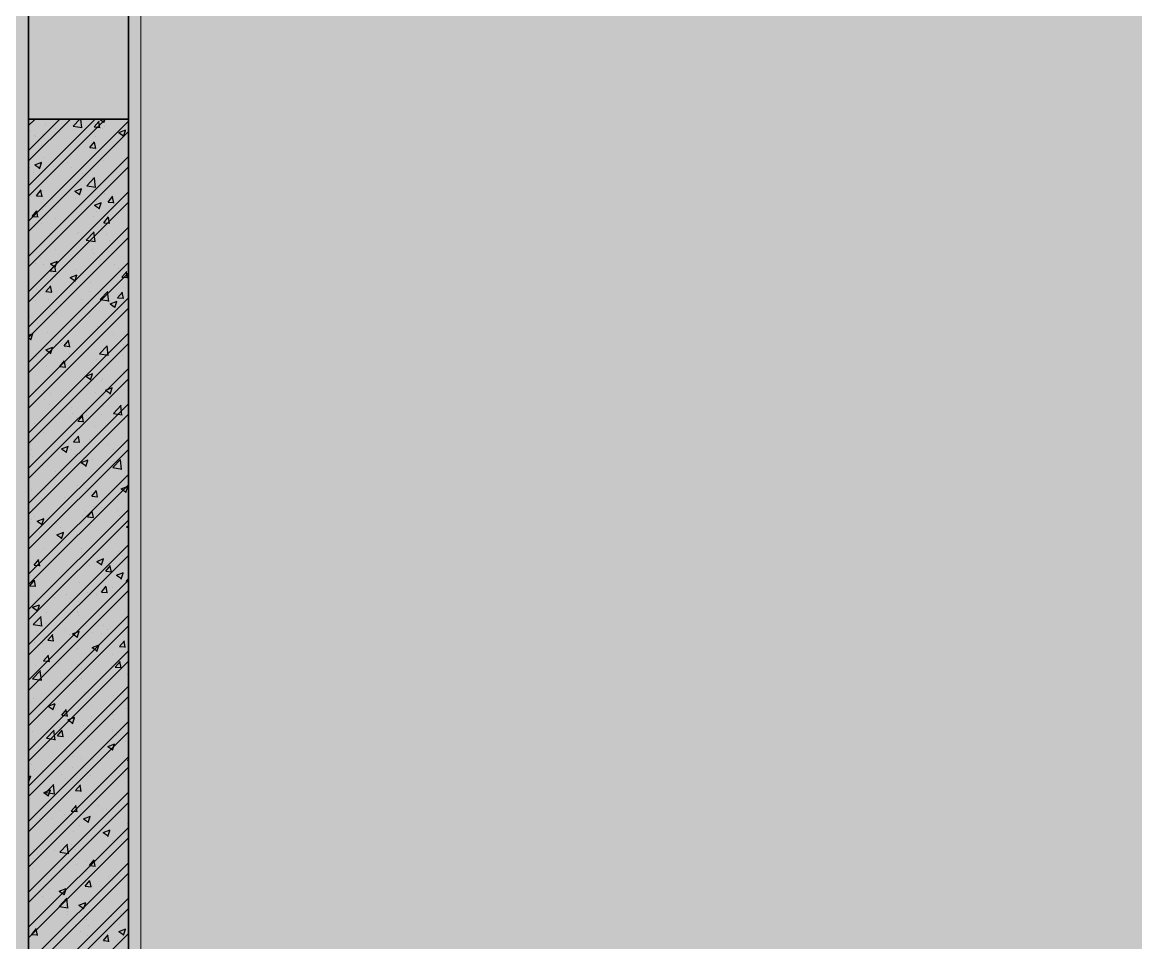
# Model space of a CAD drawing. Header units: inches. Extents: x 143994 to 247866, y 243815 to 272761.
# Drawn here: x 237526 to 239756, y 253077 to 254920 of the extents above; entities that cross this region are included whole.
import ezdxf

# ---------------------------------------------------------------- set-up
doc = ezdxf.new("R2010")
doc.units = ezdxf.units.IN
doc.header["$LTSCALE"] = 1000
doc.header["$MEASUREMENT"] = 0
doc.layers.get('DEFPOINTS').update_dxf_attribs({"color": 62})
for name, color, linetype in [('0-建筑1F', 127, 'Continuous'), ('0-建筑2F', 127, 'Continuous'), ('PUB_HATCH', 8, 'Continuous')]:
    doc.layers.add(name, color=color, linetype=linetype)
doc.layers.add('A-Wall', color=254, linetype='Continuous', lineweight=35)
doc.layers.add('W-保温层', color=8, linetype='Continuous', lineweight=13)

# ---------------------------------------------------------------- blocks, each defined once
blk = doc.blocks.new('144')
at = {"layer": 'A-Wall', "color": 127}
for p, q in [((652986.9, -378610.3), (652986.9, -390150.3)), ((653186.9, -390150.3), (653186.9, -378610.3)), ((652986.9, -385430.3), (653186.9, -385430.3))]:
    blk.add_line(p, q, dxfattribs=at)
at = {"layer": 'PUB_HATCH', "color": 127, "linetype": 'Continuous'}
for p, q in [((652986.9, -385493.3), (653049.9, -385430.3)), ((652986.9, -385564), (653120.6, -385430.3)), ((652986.9, -385634.7), (653186.9, -385434.7)), ((653076.1, -385444.6), (653089.8, -385430.3)), ((653076.1, -385444.6), (653093.9, -385447.3)), ((653093.6, -385447.7), (653091.6, -385430.3)), ((653117.3, -385439), (653117.3, -385439)), ((653128.8, -385430.3), (653138.1, -385436.5)), ((653134.7, -385448.3), (653134.7, -385448.3)), ((653137.8, -385437), (653140.1, -385430.3)), ((653140, -385446), (653140, -385446)), ((652991.4, -385455.6), (652991.4, -385455.6)), ((653018, -385468.3), (653018, -385468.3)), ((653039, -385458.8), (653039, -385458.8)), ((653041.5, -385449), (653041.5, -385449)), ((653012.7, -385482.3), (653012.7, -385482.3)), ((653109.8, -385487.3), (653119.4, -385475.8)), ((653109.8, -385487.3), (653121.8, -385488.4)), ((653121.5, -385488.9), (653119.1, -385476.3)), ((653119.4, -385486.9), (653119.4, -385486.9)), ((652986.9, -385705.4), (653186.9, -385505.4)), ((653137.6, -385512.5), (653137.6, -385512.5)), ((652988.9, -385527.9), (652988.9, -385527.9)), ((653036.6, -385525.3), (653036.6, -385525.3)), ((653064.6, -385517.9), (653064.6, -385517.9)), ((653094.4, -385538.3), (653094.4, -385538.3)), ((652986.9, -385776.1), (653186.9, -385576.1)), ((653079.5, -385574.9), (653093.5, -385569.5)), ((653079.5, -385574.9), (653089.4, -385581.6)), ((653089.1, -385582.1), (653093.2, -385570)), ((653135.2, -385579.1), (653135.2, -385579.1)), ((653138.3, -385580.2), (653138.3, -385580.2)), ((653012, -385596.8), (653012, -385596.8)), ((653034.2, -385591.9), (653034.2, -385591.9)), ((653080.5, -385589.1), (653080.5, -385589.1)), ((652994.1, -385625.2), (653003.7, -385613.7)), ((652994.1, -385625.2), (653006, -385626.3)), ((653005.8, -385626.8), (653003.4, -385614.2)), ((653015.9, -385611.4), (653015.9, -385611.4)), ((653122.7, -385615.9), (653122.7, -385615.9)), ((653137.5, -385637.8), (653147.2, -385626.3)), ((653149.2, -385639.3), (653146.9, -385626.8)), ((652986.9, -385846.8), (653186.9, -385646.8)), ((653132.7, -385645.7), (653132.7, -385645.7)), ((653137.5, -385637.8), (653149.5, -385638.8)), ((653031.7, -385658.5), (653031.7, -385658.5)), ((653085.7, -385659), (653085.7, -385659)), ((653086.2, -385657.6), (653086.2, -385657.6)), ((653102.6, -385672.5), (653118.2, -385656.3)), ((653120.1, -385675.6), (653117.9, -385656.6)), ((653135.8, -385652.5), (653135.8, -385652.5)), ((653040.7, -385690.7), (653040.7, -385690.7)), ((653102.6, -385672.5), (653120.4, -385675.3)), ((653030.8, -385719.9), (653044.8, -385714.5)), ((653040.5, -385727.1), (653044.5, -385715)), ((653130.3, -385712.3), (653130.3, -385712.3)), ((653134.1, -385701.6), (653134.1, -385701.6)), ((653147.5, -385695.2), (653147.5, -385695.2)), ((652986.9, -385917.5), (653186.9, -385717.5)), ((653017.5, -385721.6), (653017.5, -385721.6)), ((653029.3, -385725.1), (653029.3, -385725.1)), ((653030.8, -385719.9), (653040.8, -385726.6)), ((653033.1, -385737.9), (653033.1, -385737.9)), ((653083.2, -385731.3), (653083.2, -385731.3)), ((653158.9, -385721.4), (653158.9, -385721.4)), ((653021.8, -385775.6), (653031.5, -385764.2)), ((653021.8, -385775.6), (653033.8, -385776.7)), ((653033.5, -385777.2), (653031.2, -385764.7)), ((653127.9, -385778.9), (653127.9, -385778.9)), ((653165.3, -385788.2), (653174.9, -385776.7)), ((653177, -385789.7), (653174.6, -385777.2)), ((652986.9, -385988.2), (653186.9, -385788.2)), ((653001.8, -385792.9), (653001.8, -385792.9)), ((653026.9, -385791.7), (653026.9, -385791.7)), ((653093.8, -385791.6), (653093.8, -385791.6)), ((653106.3, -385800.2), (653106.3, -385800.2)), ((653108.5, -385797.4), (653108.5, -385797.4)), ((653150.2, -385800.4), (653164.2, -385795)), ((653150.2, -385800.4), (653160.1, -385807.1)), ((653159.8, -385807.6), (653163.9, -385795.5)), ((653165.3, -385788.2), (653177.3, -385789.2)), ((653030.6, -385810.2), (653030.6, -385810.2)), ((653043.9, -385819.8), (653043.9, -385819.8)), ((653150.7, -385824.3), (653150.7, -385824.3)), ((653125.4, -385845.4), (653125.4, -385845.4)), ((652986.9, -386059), (653186.9, -385859)), ((652986.9, -385863.1), (652996.2, -385859.5)), ((652986.9, -385868.1), (652992.1, -385871.6)), ((652991.8, -385872.1), (652995.9, -385860)), ((653024.4, -385858.2), (653024.4, -385858.2)), ((653180, -385862.5), (653180, -385862.5)), ((653053.7, -385879.1), (653053.7, -385879.1)), ((653129.1, -385900.4), (653144.7, -385884.2)), ((653146.6, -385903.5), (653144.4, -385884.5)), ((653049.6, -385926.1), (653059.2, -385914.6)), ((653061.3, -385927.6), (653058.9, -385915.1)), ((653068.7, -385899.1), (653068.7, -385899.1)), ((653085.6, -385910.9), (653085.6, -385910.9)), ((653123, -385912), (653123, -385912)), ((653129.1, -385900.4), (653146.9, -385903.2)), ((653175.5, -385903.6), (653175.5, -385903.6)), ((652986.9, -386129.7), (653186.9, -385929.7)), ((653022, -385924.8), (653022, -385924.8)), ((653049.6, -385926.1), (653061.5, -385927.1)), ((653177.5, -385934.8), (653177.5, -385934.8)), ((653001.1, -385958), (653001.1, -385958)), ((653101.5, -385945.4), (653115.5, -385940.1)), ((653101.5, -385945.4), (653111.5, -385952.1)), ((653111.2, -385952.6), (653115.2, -385940.6)), ((653127.4, -385941.4), (653127.4, -385941.4)), ((653133.5, -385954.8), (653133.5, -385954.8)), ((653016.9, -385974.8), (653016.9, -385974.8)), ((653120.6, -385978.6), (653120.6, -385978.6)), ((652986.9, -386200.4), (653186.9, -386000.4)), ((653019.6, -385991.4), (653019.6, -385991.4)), ((653029.8, -386001.3), (653029.8, -386001.3)), ((653136.5, -386005.8), (653136.5, -386005.8)), ((653071.9, -386028.2), (653071.9, -386028.2)), ((653074.8, -386020.3), (653074.8, -386020.3)), ((653124.8, -386013.7), (653124.8, -386013.7)), ((653093.2, -386044.8), (653093.2, -386044.8)), ((653118.2, -386045.2), (653118.2, -386045.2)), ((653178.7, -386032.7), (653178.7, -386032.7)), ((652986.9, -386271.1), (653186.9, -386071.1)), ((653017.1, -386058), (653017.1, -386058)), ((653077.3, -386076.5), (653087, -386065)), ((653089, -386078.1), (653086.7, -386065.5)), ((653052.9, -386090.5), (653066.9, -386085.1)), ((653052.9, -386090.5), (653062.8, -386097.2)), ((653062.5, -386097.7), (653066.6, -386085.6)), ((653072.2, -386092.6), (653072.2, -386092.6)), ((653077.3, -386076.5), (653089.3, -386077.6)), ((653148, -386082.6), (653148, -386082.6)), ((652990, -386103), (652990, -386103)), ((653022.2, -386099.1), (653022.2, -386099.1)), ((653096.8, -386107.5), (653096.8, -386107.5)), ((653115.7, -386111.7), (653115.7, -386111.7)), ((653155.7, -386128.3), (653171.2, -386112.1)), ((653173.1, -386131.5), (653170.9, -386112.5)), ((653014.7, -386124.5), (653014.7, -386124.5)), ((653155.7, -386128.3), (653173.5, -386131.1)), ((652986.9, -386341.8), (653186.9, -386141.8)), ((653095.4, -386161.5), (653095.4, -386161.5)), ((653019.6, -386171.4), (653019.6, -386171.4)), ((653085, -386164.2), (653085, -386164.2)), ((653113.3, -386178.3), (653113.3, -386178.3)), ((653172.2, -386171), (653186.3, -386165.6)), ((653172.2, -386171), (653182.2, -386177.7)), ((653181.9, -386178.2), (653186, -386166.1)), ((653012.3, -386191.1), (653012.3, -386191.1)), ((652986.9, -386412.5), (653186.9, -386212.5)), ((653016.3, -386228.1), (653016.3, -386228.1)), ((653057.8, -386209.7), (653057.8, -386209.7)), ((653105.1, -386227), (653114.7, -386215.5)), ((653105.1, -386227), (653117, -386228)), ((653116.8, -386228.5), (653114.4, -386216)), ((653132.9, -386208.1), (653132.9, -386208.1)), ((653164.6, -386214.2), (653164.6, -386214.2)), ((653169.1, -386223.7), (653169.1, -386223.7)), ((652993.2, -386232), (652993.2, -386232)), ((653004.2, -386235.5), (653018.2, -386230.1)), ((653004.2, -386235.5), (653014.2, -386242.2)), ((653013.9, -386242.7), (653017.9, -386230.6)), ((653042.8, -386240.3), (653042.8, -386240.3)), ((653100, -386236.5), (653100, -386236.5)), ((653110.9, -386244.9), (653110.9, -386244.9)), ((653009.8, -386257.7), (653009.8, -386257.7)), ((652986.9, -386483.2), (653186.9, -386283.2)), ((653018, -386311.3), (653018, -386311.3)), ((653092.7, -386298.1), (653092.7, -386298.1)), ((653108.4, -386311.5), (653108.4, -386311.5)), ((653116.5, -386302.6), (653116.5, -386302.6)), ((653123.6, -386316), (653137.6, -386310.6)), ((653123.6, -386316), (653133.5, -386322.7)), ((653124.8, -386315.8), (653124.8, -386315.8)), ((653133.2, -386323.2), (653137.3, -386311.1)), ((653166.5, -386296), (653166.5, -386296)), ((652990.1, -386319.2), (652990.1, -386319.2)), ((653007.4, -386324.3), (653007.4, -386324.3)), ((652986.9, -386553.9), (653186.9, -386353.9)), ((652989.4, -386364.8), (652999, -386353.4)), ((653001.1, -386366.4), (652998.7, -386353.9)), ((653182.2, -386356.3), (653186.9, -386351.3)), ((653182.2, -386356.3), (653186.9, -386357)), ((652989.4, -386364.8), (653001.3, -386365.9)), ((653063.8, -386381.5), (653063.8, -386381.5)), ((653106, -386378.1), (653106, -386378.1)), ((653113.9, -386374.9), (653113.9, -386374.9)), ((653132.8, -386377.4), (653142.5, -386365.9)), ((653132.8, -386377.4), (653144.8, -386378.4)), ((653144.5, -386378.9), (653142.2, -386366.4)), ((653005, -386390.9), (653005, -386390.9)), ((652986.9, -386624.6), (653186.9, -386424.6)), ((653084.4, -386417.4), (653084.4, -386417.4)), ((653085.8, -386418), (653085.8, -386418)), ((653021.2, -386440.4), (653021.2, -386440.4)), ((653103.6, -386444.6), (653103.6, -386444.6)), ((653128, -386444.9), (653128, -386444.9)), ((653137, -386443.8), (653137, -386443.8)), ((653002.5, -386457.4), (653002.5, -386457.4)), ((653011.2, -386460.4), (653011.2, -386460.4)), ((653061.3, -386453.8), (653061.3, -386453.8)), ((653074.9, -386461.1), (653088.9, -386455.7)), ((653074.9, -386461.1), (653084.9, -386467.8)), ((653084.6, -386468.3), (653088.6, -386456.2)), ((653132.3, -386461.3), (653132.3, -386461.3)), ((652986.9, -386695.4), (653186.9, -386495.4)), ((653015.7, -386481.3), (653015.7, -386481.3)), ((653017.1, -386515.3), (653026.8, -386503.8)), ((653017.1, -386515.3), (653029.1, -386516.3)), ((653028.8, -386516.8), (653026.5, -386504.3)), ((653101.1, -386511.2), (653101.1, -386511.2)), ((653160.6, -386527.8), (653170.2, -386516.3)), ((653172.3, -386529.4), (653169.9, -386516.8)), ((652995.2, -386551.1), (653010.8, -386534.9)), ((653000.1, -386524), (653000.1, -386524)), ((653008.7, -386532.7), (653008.7, -386532.7)), ((653012.7, -386554.2), (653010.5, -386535.2)), ((653046, -386519.7), (653046, -386519.7)), ((653084.4, -386522.7), (653084.4, -386522.7)), ((653152.8, -386524.2), (653152.8, -386524.2)), ((653160.6, -386527.8), (653172.6, -386528.9)), ((652995.2, -386551.1), (653013, -386553.9)), ((653092.1, -386551.3), (653092.1, -386551.3)), ((652986.9, -386766.1), (653186.9, -386566.1)), ((653098.7, -386577.8), (653098.7, -386577.8)), ((653158.1, -386584.9), (653158.1, -386584.9)), ((652997.7, -386590.6), (652997.7, -386590.6)), ((653026.3, -386606.1), (653040.3, -386600.7)), ((653026.3, -386606.1), (653036.2, -386612.8)), ((653031.8, -386601.6), (653031.8, -386601.6)), ((653035.9, -386613.3), (653040, -386601.2)), ((653007.1, -386621.9), (653007.1, -386621.9)), ((653113.9, -386626.4), (653113.9, -386626.4)), ((652986.9, -386836.8), (653186.9, -386636.8)), ((653049.3, -386648.8), (653049.3, -386648.8)), ((653096.3, -386644.4), (653096.3, -386644.4)), ((652995.2, -386657.2), (652995.2, -386657.2)), ((653044.9, -386665.7), (653054.5, -386654.2)), ((653044.9, -386665.7), (653056.8, -386666.8)), ((653056.6, -386667.3), (653054.2, -386654.7)), ((653083.8, -386670.7), (653083.8, -386670.7)), ((653105.5, -386663.8), (653105.5, -386663.8)), ((653155.6, -386657.2), (653155.6, -386657.2)), ((653156, -386653.3), (653156, -386653.3)), ((653145.6, -386686.6), (653159.6, -386681.2)), ((653145.6, -386686.6), (653155.6, -386693.3)), ((653155.3, -386693.8), (653159.3, -386681.7)), ((652986.9, -386907.5), (653186.9, -386707.5)), ((653093.8, -386711), (653093.8, -386711)), ((653131.7, -386714.6), (653131.7, -386714.6)), ((652992.8, -386723.8), (652992.8, -386723.8)), ((653015.1, -386734.6), (653015.1, -386734.6)), ((653074.1, -386728.1), (653074.1, -386728.1)), ((653103, -386736.1), (653103, -386736.1)), ((653178.7, -386726.1), (653178.7, -386726.1)), ((653180.8, -386732.6), (653180.8, -386732.6)), ((652986.9, -386747.5), (652991.6, -386745.7)), ((652986.9, -386757.4), (652987.5, -386757.8)), ((652987.2, -386758.3), (652991.3, -386746.2)), ((653021.8, -386779), (653037.3, -386762.8)), ((653039.2, -386782.1), (653037, -386763.2)), ((653052.9, -386742.7), (653052.9, -386742.7)), ((652986.9, -386978.2), (653186.9, -386778.2)), ((653021.8, -386779), (653039.6, -386781.8)), ((653091.4, -386777.5), (653091.4, -386777.5)), ((652990.4, -386790.3), (652990.4, -386790.3)), ((653072.6, -386816.2), (653082.3, -386804.7)), ((653084.3, -386817.7), (653082, -386805.2)), ((653091.5, -386804.6), (653091.5, -386804.6)), ((653126.1, -386805), (653126.1, -386805)), ((653000.3, -386821.6), (653000.3, -386821.6)), ((653035.1, -386830.3), (653035.1, -386830.3)), ((653050.3, -386815), (653050.3, -386815)), ((653072.6, -386816.2), (653084.6, -386817.2)), ((653097, -386831.6), (653111, -386826.3)), ((653106.6, -386838.8), (653110.7, -386826.8)), ((652986.9, -387048.9), (653186.9, -386848.9)), ((653089, -386844.1), (653089, -386844.1)), ((653097, -386831.6), (653106.9, -386838.3)), ((653141.9, -386834.8), (653141.9, -386834.8)), ((652987.9, -386856.9), (652987.9, -386856.9)), ((653077.3, -386857.1), (653077.3, -386857.1)), ((653184.1, -386861.6), (653184.1, -386861.6)), ((652997.7, -386893.9), (652997.7, -386893.9)), ((653073.5, -386883.9), (653073.5, -386883.9)), ((652986.9, -387119.6), (653186.9, -386919.6)), ((653086.5, -386910.7), (653086.5, -386910.7)), ((652995.3, -386931.9), (652995.3, -386931.9)), ((653083.2, -386923.9), (653083.2, -386923.9)), ((653102.1, -386936.4), (653102.1, -386936.4)), ((653020.9, -386962.8), (653020.9, -386962.8)), ((653100.4, -386966.6), (653110, -386955.1)), ((653112.1, -386968.1), (653109.7, -386955.6)), ((653147.2, -386946.2), (653147.2, -386946.2)), ((653048.3, -386976.7), (653062.3, -386971.3)), ((653048.3, -386976.7), (653058.3, -386983.4)), ((653058, -386983.9), (653062, -386971.8)), ((653084.1, -386977.3), (653084.1, -386977.3)), ((653100.4, -386966.6), (653112.3, -386967.6)), ((653131.1, -386967.8), (653131.1, -386967.8)), ((652986.9, -387190.3), (653186.9, -386990.3)), ((653014.5, -386987.9), (653014.5, -386987.9)), ((653048.3, -387007), (653063.9, -386990.7)), ((653048.3, -387007), (653066.1, -387009.7)), ((653065.8, -387010.1), (653063.6, -386991.1)), ((653094.6, -387025), (653094.6, -387025)), ((653144.6, -387018.4), (653144.6, -387018.4)), ((653185.5, -387028.9), (653185.5, -387028.9)), ((653063.2, -387038.6), (653063.2, -387038.6)), ((653081.7, -387043.8), (653081.7, -387043.8)), ((653167.7, -387057.2), (653181.7, -387051.8)), ((653169.9, -387043.2), (653169.9, -387043.2)), ((653177.3, -387064.4), (653181.4, -387052.3)), ((652986.9, -387261), (653186.9, -387061)), ((652998.6, -387061), (652998.6, -387061)), ((653090.9, -387057.9), (653090.9, -387057.9)), ((653105.3, -387065.5), (653105.3, -387065.5)), ((653167.7, -387057.2), (653177.6, -387063.9))]:
    blk.add_line(p, q, dxfattribs=at)
at = {"layer": 'W-保温层', "color": 127}
blk.add_line((653211.9, -390150.3), (653211.9, -378610.3), dxfattribs=at)
blk = doc.blocks.new('1442323')
at = {"layer": 'A-Wall', "color": 127}
for p, q in [((695036.9, -378699.3), (695036.9, -390239.3)), ((695236.9, -390239.3), (695236.9, -378699.3)), ((695036.9, -385519.3), (695236.9, -385519.3))]:
    blk.add_line(p, q, dxfattribs=at)
at = {"layer": 'PUB_HATCH', "color": 127, "linetype": 'Continuous'}
for p, q in [((695036.9, -385532.3), (695050, -385519.3)), ((695036.9, -385603.1), (695120.7, -385519.3)), ((695036.9, -385673.8), (695191.4, -385519.3)), ((695036.9, -385523.4), (695036.9, -385523.4)), ((695070.1, -385529.6), (695070.1, -385529.6)), ((695168.1, -385535.1), (695168.1, -385535.1)), ((695168.4, -385534.9), (695178.1, -385523.4)), ((695168.4, -385534.9), (695180.4, -385536)), ((695175.5, -385536.5), (695175.5, -385536.5)), ((695179.8, -385537.1), (695177.5, -385524.5)), ((695036.9, -385744.5), (695236.9, -385544.5)), ((695049.6, -385553.1), (695049.6, -385553.1)), ((695051.5, -385555.1), (695051.5, -385555.1)), ((695064, -385550.2), (695064, -385550.2)), ((695099.7, -385546.5), (695099.7, -385546.5)), ((695170.8, -385554.7), (695170.8, -385554.7)), ((695217.8, -385546.4), (695231.8, -385541.1)), ((695217.8, -385546.4), (695227.8, -385553.2)), ((695227.2, -385554.2), (695231.2, -385542.2)), ((695171.5, -385581.2), (695171.5, -385581.2)), ((695067.6, -385596.2), (695067.6, -385596.2)), ((695036.9, -385815.2), (695236.9, -385615.2)), ((695047.1, -385625.4), (695047.1, -385625.4)), ((695049.8, -385610.9), (695063.8, -385605.6)), ((695049.8, -385610.9), (695059.7, -385617.7)), ((695059.1, -385618.7), (695063.2, -385606.7)), ((695122.8, -385615.4), (695122.8, -385615.4)), ((695153.9, -385652.8), (695169.4, -385636.6)), ((695171, -385656.4), (695168.8, -385637.4)), ((695169.1, -385647.8), (695169.1, -385647.8)), ((695052.7, -385672.8), (695062.4, -385661.3)), ((695064.1, -385675), (695061.8, -385662.4)), ((695065.2, -385662.8), (695065.2, -385662.8)), ((695131.9, -385656.9), (695131.9, -385656.9)), ((695153.9, -385652.8), (695171.6, -385655.6)), ((695159.9, -385654.4), (695159.9, -385654.4)), ((695036.9, -385885.9), (695236.9, -385685.9)), ((695043.2, -385674.5), (695043.2, -385674.5)), ((695052.7, -385672.8), (695064.7, -385673.9)), ((695067.3, -385679.3), (695067.3, -385679.3)), ((695169.1, -385691.5), (695183.2, -385686.1)), ((695169.1, -385691.5), (695179.1, -385698.2)), ((695174, -385683.8), (695174, -385683.8)), ((695178.5, -385699.3), (695182.5, -385687.2)), ((695196.2, -385685.4), (695205.8, -385673.9)), ((695196.2, -385685.4), (695208.1, -385686.4)), ((695196.5, -385677.7), (695196.5, -385677.7)), ((695207.5, -385687.5), (695205.2, -385675)), ((695070.2, -385694.3), (695070.2, -385694.3)), ((695166.7, -385714.3), (695166.7, -385714.3)), ((695207.8, -385698.3), (695207.8, -385698.3)), ((695062.8, -385729.3), (695062.8, -385729.3)), ((695091.2, -385718.4), (695091.2, -385718.4)), ((695036.9, -385956.6), (695236.9, -385756.6)), ((695092.1, -385758.6), (695092.1, -385758.6)), ((695143.9, -385756.6), (695143.9, -385756.6)), ((695194, -385750), (695194, -385750)), ((695164.2, -385780.9), (695164.2, -385780.9)), ((695198.8, -385763.1), (695198.8, -385763.1)), ((695060.4, -385795.9), (695060.4, -385795.9)), ((695167.6, -385788.4), (695167.6, -385788.4)), ((695036.9, -386027.3), (695236.9, -385827.3)), ((695050.9, -385808.4), (695050.9, -385808.4)), ((695080.5, -385823.3), (695090.1, -385811.8)), ((695080.5, -385823.3), (695092.4, -385824.3)), ((695091.8, -385825.4), (695089.5, -385812.9)), ((695217.1, -385818.9), (695217.1, -385818.9)), ((695223.9, -385835.8), (695233.6, -385824.3)), ((695235.3, -385837.9), (695233, -385825.4)), ((695091.3, -385835.4), (695091.3, -385835.4)), ((695120.5, -385836.5), (695134.5, -385831.1)), ((695120.5, -385836.5), (695130.4, -385843.2)), ((695129.8, -385844.3), (695133.9, -385832.2)), ((695141.4, -385828.9), (695141.4, -385828.9)), ((695161.8, -385847.5), (695161.8, -385847.5)), ((695223.9, -385835.8), (695235.9, -385836.8)), ((695053.1, -385860.8), (695053.1, -385860.8)), ((695057.9, -385862.5), (695057.9, -385862.5)), ((695159.9, -385865.3), (695159.9, -385865.3)), ((695180.4, -385880.8), (695196, -385864.5)), ((695197.5, -385884.3), (695195.3, -385865.3)), ((695095.3, -385887.6), (695095.3, -385887.6)), ((695180.4, -385880.8), (695198.2, -385883.5)), ((695202.1, -385892.1), (695202.1, -385892.1)), ((695036.9, -386098), (695236.9, -385898)), ((695038.7, -385914.3), (695038.7, -385914.3)), ((695088.8, -385907.7), (695088.8, -385907.7)), ((695159.3, -385907.7), (695159.3, -385907.7)), ((695159.4, -385914.1), (695159.4, -385914.1)), ((695164.5, -385897.8), (695164.5, -385897.8)), ((695042.7, -385927.7), (695042.7, -385927.7)), ((695055.5, -385929.1), (695055.5, -385929.1)), ((695207.2, -385951.6), (695207.2, -385951.6)), ((695036.9, -386168.7), (695236.9, -385968.7)), ((695071.8, -385981.5), (695085.8, -385976.2)), ((695071.8, -385981.5), (695081.8, -385988.2)), ((695081.2, -385989.3), (695085.2, -385977.2)), ((695090.6, -385971.6), (695090.6, -385971.6)), ((695108.2, -385973.7), (695117.9, -385962.2)), ((695108.2, -385973.7), (695120.2, -385974.7)), ((695111.9, -385976.6), (695111.9, -385976.6)), ((695119.6, -385975.8), (695117.3, -385963.3)), ((695120.1, -385966.9), (695120.1, -385966.9)), ((695156.9, -385980.7), (695156.9, -385980.7)), ((695226.9, -385971.4), (695226.9, -385971.4)), ((695053.1, -385995.7), (695053.1, -385995.7)), ((695036.9, -386239.4), (695236.9, -386039.4)), ((695154.5, -386047.2), (695154.5, -386047.2)), ((695167, -386041.6), (695167, -386041.6)), ((695185.6, -386038.9), (695185.6, -386038.9)), ((695235.7, -386032.3), (695235.7, -386032.3)), ((695050.3, -386061.6), (695050.3, -386061.6)), ((695050.6, -386062.2), (695050.6, -386062.2)), ((695059.3, -386055.5), (695059.3, -386055.5)), ((695081.1, -386069.1), (695081.1, -386069.1)), ((695191.2, -386062.1), (695205.2, -386056.7)), ((695191.2, -386062.1), (695201.2, -386068.8)), ((695200.5, -386069.9), (695204.6, -386057.8)), ((695187.9, -386073.6), (695187.9, -386073.6)), ((695206.9, -386108.7), (695222.5, -386092.5)), ((695224.1, -386112.3), (695221.8, -386093.3)), ((695036.9, -386310.2), (695236.9, -386110.2)), ((695123.3, -386096), (695123.3, -386096)), ((695136, -386124.1), (695145.6, -386112.6)), ((695147.3, -386126.3), (695145, -386113.7)), ((695152.1, -386113.8), (695152.1, -386113.8)), ((695183, -386111.2), (695183, -386111.2)), ((695206.9, -386108.7), (695224.7, -386111.5)), ((695230.1, -386100.5), (695230.1, -386100.5)), ((695036.9, -386121.3), (695037.2, -386121.2)), ((695048.2, -386128.8), (695048.2, -386128.8)), ((695133, -386117.8), (695133, -386117.8)), ((695136, -386124.1), (695147.9, -386125.2)), ((695158.7, -386161), (695158.7, -386161)), ((695036.9, -386380.9), (695236.9, -386180.9)), ((695041.4, -386170.8), (695041.4, -386170.8)), ((695042.1, -386181), (695042.1, -386181)), ((695148.1, -386175.3), (695148.1, -386175.3)), ((695149.6, -386180.4), (695149.6, -386180.4)), ((695206.2, -386180.1), (695206.2, -386180.1)), ((695045.8, -386195.4), (695045.8, -386195.4)), ((695080.4, -386196.7), (695080.4, -386196.7)), ((695130.4, -386190.1), (695130.4, -386190.1)), ((695142.5, -386207.1), (695156.5, -386201.7)), ((695151.9, -386214.9), (695155.9, -386202.8)), ((695206.6, -386204.9), (695206.6, -386204.9)), ((695090, -386224.9), (695090, -386224.9)), ((695142.5, -386207.1), (695152.5, -386213.8)), ((695147.2, -386247), (695147.2, -386247)), ((695036.9, -386451.6), (695236.9, -386251.6)), ((695043.3, -386262), (695043.3, -386262)), ((695077.8, -386269), (695077.8, -386269)), ((695153.6, -386259), (695153.6, -386259)), ((695163.7, -386274.6), (695173.4, -386263.1)), ((695175.1, -386276.7), (695172.8, -386264.2)), ((695109.2, -386277.5), (695109.2, -386277.5)), ((695163.7, -386274.6), (695175.7, -386275.6)), ((695166.4, -386294.9), (695166.4, -386294.9)), ((695215.9, -386282), (695215.9, -386282)), ((695037.1, -386307.1), (695036.9, -386305.4)), ((695036.9, -386306.1), (695037.7, -386306.3)), ((695044.6, -386299.9), (695044.6, -386299.9)), ((695049.7, -386314.9), (695049.7, -386314.9)), ((695144.8, -386313.6), (695144.8, -386313.6)), ((695151.3, -386304.4), (695151.3, -386304.4)), ((695036.9, -386522.3), (695236.9, -386322.3)), ((695040.9, -386328.6), (695040.9, -386328.6)), ((695100.9, -386337.9), (695100.9, -386337.9)), ((695227.3, -386321.2), (695227.3, -386321.2)), ((695233.4, -386336.6), (695236.9, -386333)), ((695233.4, -386336.6), (695236.9, -386337.2)), ((695093.9, -386352.1), (695107.9, -386346.7)), ((695093.9, -386352.1), (695103.8, -386358.8)), ((695103.2, -386359.9), (695107.3, -386347.8)), ((695069.4, -386379.2), (695069.4, -386379.2)), ((695142.3, -386380.1), (695142.3, -386380.1)), ((695176.1, -386383.7), (695176.1, -386383.7)), ((695036.9, -386593), (695236.9, -386393)), ((695038.5, -386395.1), (695038.5, -386395.1)), ((695048, -386412.5), (695057.7, -386401)), ((695059.4, -386414.6), (695057.1, -386402.1)), ((695174.6, -386400.1), (695174.6, -386400.1)), ((695224.7, -386393.5), (695224.7, -386393.5)), ((695048, -386412.5), (695060, -386413.5)), ((695048.3, -386416.7), (695048.3, -386416.7)), ((695158.1, -386414.2), (695158.1, -386414.2)), ((695191.5, -386425), (695201.1, -386413.5)), ((695191.5, -386425), (695203.4, -386426.1)), ((695202.8, -386427.1), (695200.5, -386414.6)), ((695213.3, -386432.6), (695227.3, -386427.3)), ((695222.6, -386440.4), (695226.7, -386428.4)), ((695041.5, -386434.2), (695041.5, -386434.2)), ((695139.9, -386446.7), (695139.9, -386446.7)), ((695213.3, -386432.6), (695223.2, -386439.3)), ((695036.9, -386663.7), (695236.9, -386463.7)), ((695172.1, -386472.4), (695172.1, -386472.4)), ((695206, -386458.1), (695206, -386458.1)), ((695045.2, -386497.1), (695059.2, -386491.8)), ((695054.6, -386504.9), (695058.6, -386492.9)), ((695089.4, -386478.1), (695089.4, -386478.1)), ((695122, -386479), (695122, -386479)), ((695137.2, -386485.9), (695137.2, -386485.9)), ((695045.2, -386497.1), (695055.2, -386503.9)), ((695046.5, -386531.4), (695062.1, -386515.2)), ((695063.6, -386535), (695061.4, -386516)), ((695072.6, -386508.2), (695072.6, -386508.2)), ((695137.5, -386513.3), (695137.5, -386513.3)), ((695179.4, -386512.7), (695179.4, -386512.7)), ((695036.9, -386734.4), (695236.9, -386534.4)), ((695046.5, -386531.4), (695064.3, -386534.2)), ((695069.4, -386557.9), (695069.4, -386557.9)), ((695075.8, -386562.9), (695085.4, -386551.4)), ((695075.8, -386562.9), (695087.7, -386563.9)), ((695087.1, -386565), (695084.8, -386552.5)), ((695119.5, -386551.3), (695119.5, -386551.3)), ((695165.8, -386548.1), (695165.8, -386548.1)), ((695195.2, -386541.3), (695195.2, -386541.3)), ((695049.1, -386568.2), (695049.1, -386568.2)), ((695135, -386579.9), (695135, -386579.9)), ((695164.6, -386577.7), (695178.6, -386572.3)), ((695164.6, -386577.7), (695174.5, -386584.4)), ((695173.9, -386585.5), (695178, -386573.4)), ((695219.2, -386575.4), (695228.9, -386564)), ((695219.2, -386575.4), (695231.2, -386576.5)), ((695230.6, -386577.6), (695228.3, -386565)), ((695036.9, -386805.1), (695236.9, -386605.1)), ((695097.4, -386587.5), (695097.4, -386587.5)), ((695204.2, -386592), (695204.2, -386592)), ((695066.9, -386630.2), (695066.9, -386630.2)), ((695142.6, -386620.2), (695142.6, -386620.2)), ((695132.6, -386646.4), (695132.6, -386646.4)), ((695235.3, -386632.4), (695235.3, -386632.4)), ((695157.5, -386667.5), (695157.5, -386667.5)), ((695036.9, -386875.8), (695236.9, -386675.8)), ((695040.9, -386687.5), (695040.9, -386687.5)), ((695058.5, -386689.7), (695058.5, -386689.7)), ((695165.2, -386694.2), (695165.2, -386694.2)), ((695216.3, -386682.5), (695216.3, -386682.5)), ((695090, -386699.1), (695090, -386699.1)), ((695100.6, -386716.6), (695100.6, -386716.6)), ((695103.5, -386713.3), (695113.2, -386701.8)), ((695103.5, -386713.3), (695115.5, -386714.4)), ((695114.9, -386715.5), (695112.6, -386702.9)), ((695115.9, -386722.7), (695129.9, -386717.3)), ((695125.3, -386730.5), (695129.3, -386718.4)), ((695130.2, -386713), (695130.2, -386713)), ((695205.5, -386711.4), (695205.5, -386711.4)), ((695232.9, -386698.9), (695232.9, -386698.9)), ((695088.8, -386731.4), (695088.8, -386731.4)), ((695115.9, -386722.7), (695125.9, -386729.4)), ((695207.4, -386721.1), (695207.4, -386721.1)), ((695036.9, -386946.6), (695236.9, -386746.6)), ((695073, -386759.4), (695088.6, -386743.1)), ((695073, -386759.4), (695090.8, -386762.1)), ((695090.2, -386762.9), (695087.9, -386743.9)), ((695163.7, -386761.3), (695163.7, -386761.3)), ((695213.8, -386754.7), (695213.8, -386754.7)), ((695037.4, -386778), (695037.4, -386778)), ((695127.8, -386779.6), (695127.8, -386779.6)), ((695230.4, -386765.5), (695230.4, -386765.5)), ((695125.4, -386795.9), (695125.4, -386795.9)), ((695165.2, -386801.4), (695165.2, -386801.4)), ((695232.2, -386800.4), (695232.2, -386800.4)), ((695235.3, -386803.2), (695236.9, -386802.6)), ((695235.3, -386803.2), (695236.9, -386804.3)), ((695036.9, -387017.3), (695236.9, -386817.3)), ((695048.6, -386821.4), (695048.6, -386821.4)), ((695236.9, -386823.7), (695236.9, -386823.7)), ((695111.1, -386840.2), (695111.1, -386840.2)), ((695125.3, -386846.2), (695125.3, -386846.2)), ((695131.3, -386863.8), (695140.9, -386852.3)), ((695142.6, -386865.9), (695140.3, -386853.4)), ((695161.2, -386833.6), (695161.2, -386833.6)), ((695228, -386832.1), (695228, -386832.1)), ((695067.3, -386867.7), (695081.3, -386862.4)), ((695067.3, -386867.7), (695077.2, -386874.4)), ((695076.6, -386875.5), (695080.7, -386863.4)), ((695131.3, -386863.8), (695143.2, -386864.8)), ((695036.9, -387088), (695236.9, -386888)), ((695058.5, -386919.1), (695058.5, -386919.1)), ((695086.5, -386898.1), (695086.5, -386898.1)), ((695108.5, -386912.5), (695108.5, -386912.5)), ((695122.9, -386912.8), (695122.9, -386912.8)), ((695184.3, -386902.5), (695184.3, -386902.5)), ((695193.3, -386902.6), (695193.3, -386902.6)), ((695225.6, -386898.7), (695225.6, -386898.7)), ((695040.3, -386940.7), (695040.3, -386940.7)), ((695128.7, -386925), (695128.7, -386925)), ((695156.9, -386920.7), (695156.9, -386920.7)), ((695235.4, -386929.5), (695235.4, -386929.5)), ((695036.9, -387158.7), (695236.9, -386958.7)), ((695186.7, -386948.3), (695200.7, -386942.9)), ((695186.7, -386948.3), (695196.6, -386955)), ((695196, -386956.1), (695200, -386944)), ((695204.9, -386964.6), (695204.9, -386964.6)), ((695088.2, -386984.7), (695088.2, -386984.7)), ((695099.5, -386987.3), (695115.1, -386971.1)), ((695116.7, -386990.9), (695114.5, -386971.9)), ((695120.5, -386979.3), (695120.5, -386979.3)), ((695131.7, -386981.4), (695131.7, -386981.4)), ((695223.1, -386965.3), (695223.1, -386965.3)), ((695046.7, -386999.8), (695046.7, -386999.8)), ((695055.9, -386991.4), (695055.9, -386991.4)), ((695099.5, -386987.3), (695117.3, -386990.1)), ((695153.5, -387004.3), (695153.5, -387004.3)), ((695159, -387014.2), (695168.7, -387002.7)), ((695170.4, -387016.4), (695168.1, -387003.8)), ((695036.9, -387229.4), (695236.9, -387029.4)), ((695159, -387014.2), (695171, -387015.3)), ((695118, -387045.9), (695118, -387045.9)), ((695205.4, -387043.7), (695205.4, -387043.7)), ((695220.7, -387031.8), (695220.7, -387031.8)), ((695048, -387074.7), (695048, -387074.7)), ((695079.1, -387060.3), (695079.1, -387060.3)), ((695164.6, -387054.7), (695164.6, -387054.7)), ((695138, -387093.3), (695152, -387087.9)), ((695138, -387093.3), (695147.9, -387100)), ((695147.3, -387101.1), (695151.4, -387089)), ((695218.3, -387098.4), (695218.3, -387098.4)), ((695036.9, -387300.1), (695236.9, -387100.1)), ((695114.5, -387106.5), (695114.5, -387106.5)), ((695115.6, -387112.5), (695115.6, -387112.5)), ((695202.8, -387116), (695202.8, -387116)), ((695221.3, -387111), (695221.3, -387111)), ((695043.3, -387152.1), (695053, -387140.6)), ((695049.9, -387128.8), (695049.9, -387128.8)), ((695054.7, -387154.2), (695052.4, -387141.7)), ((695152.8, -387122.6), (695152.8, -387122.6)), ((695156.7, -387133.3), (695156.7, -387133.3)), ((695043.3, -387152.1), (695055.3, -387153.1)), ((695186.8, -387164.6), (695196.4, -387153.2)), ((695186.8, -387164.6), (695198.7, -387165.7)), ((695198.1, -387166.8), (695195.8, -387154.3)), ((695215.8, -387165), (695215.8, -387165))]:
    blk.add_line(p, q, dxfattribs=at)
at = {"layer": 'W-保温层', "color": 127}
blk.add_line((695261.9, -390239.3), (695261.9, -378699.3), dxfattribs=at)

msp = doc.modelspace()

# ---------------------------------------------------------------- hatches: boundary and pattern name
at = {"layer": 'DEFPOINTS'}
h = msp.add_hatch(dxfattribs=at)
h.set_pattern_fill('ANSI31', color=250)
h.set_pattern_definition([(45, (0, 0), (-1.122532015, 1.122532015), [])])
h.paths.add_polyline_path([(247866.03, 243814.78), (223286.02, 243814.78), (223286.02, 270814.78), (247866.03, 270814.78)])

# ---------------------------------------------------------------- block references
at = {"layer": '0-建筑1F'}
msp.add_blockref('144', (-415448.72, 640156.38), dxfattribs=at)
at = {"layer": '0-建筑2F'}
msp.add_blockref('1442323', (-457498.72, 640245.41), dxfattribs=at)

doc.saveas('drawing.dxf')
